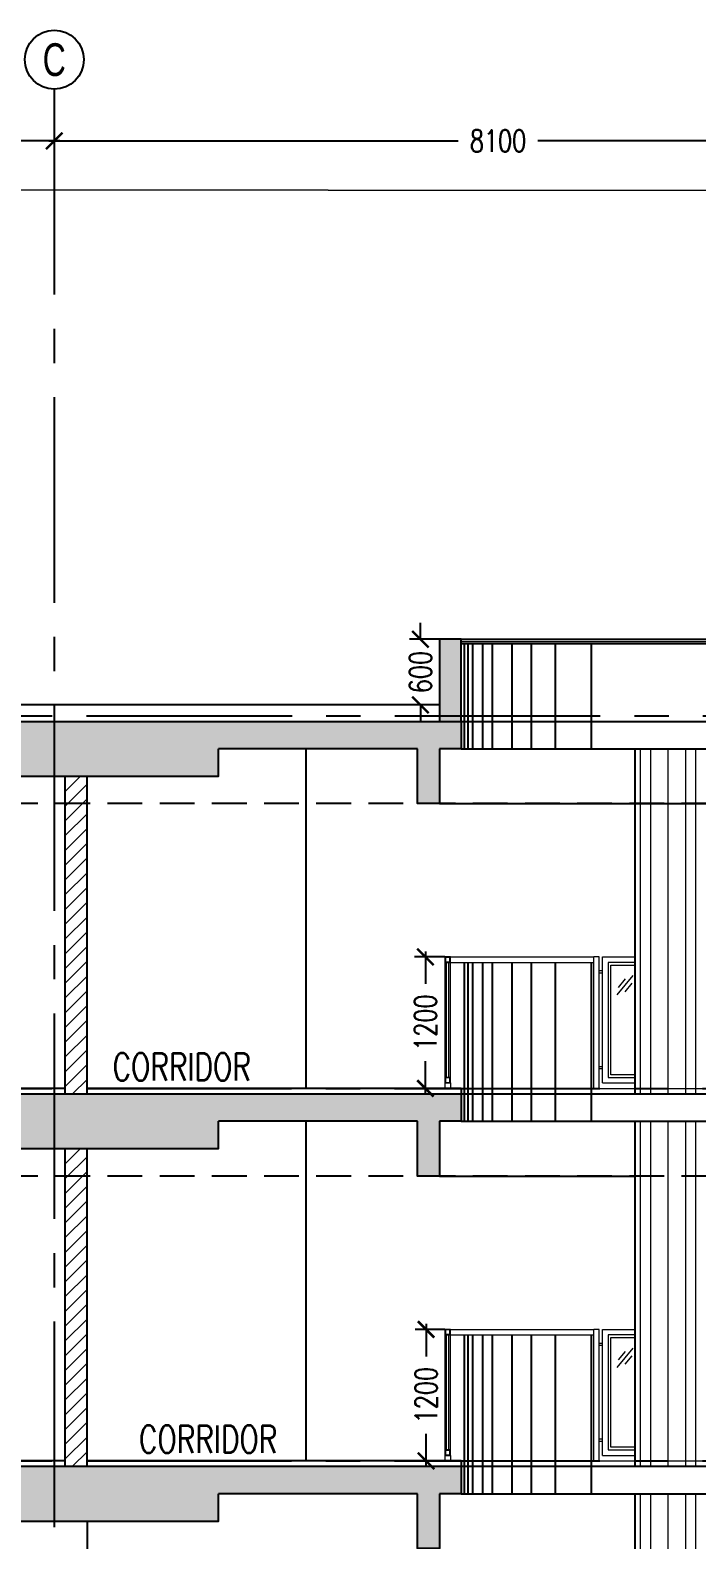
# Model space of a CAD drawing. Extents: x -3644356 to -3532817, y -18707075 to -18638610.
# Drawn here: x -3607047 to -3600963, y -18687354 to -18673575 of the extents above; entities that cross this region are included whole.
import ezdxf
from ezdxf.enums import TextEntityAlignment as Align

# ---------------------------------------------------------------- set-up
doc = ezdxf.new("R2010")
doc.units = 0
doc.header["$LTSCALE"] = 0.5
doc.header["$PDMODE"] = 3
for name, pattern in [('CENTER2', [1.125, 0.75, -0.125, 0.125, -0.125]), ('CONTINULUS', [0]), ('DASHED', [19.05, 12.7, -6.35])]:
    doc.linetypes.add(name, pattern=pattern)
for name, color, linetype, lineweight in [('A- GLAZING', 5, 'Continuous', 9), ('A-ELE 04', 6, 'Continuous', 9), ('A-ELE 07', 8, 'Continuous', 9), ('A-PARAPET WALL', 4, 'Continuous', 25), ('A-RAILING', 3, 'Continuous', 9), ('A-WALL HATCH', 8, 'Continuous', 9)]:
    doc.layers.add(name, color=color, linetype=linetype, lineweight=lineweight)
for name, color, linetype in [('A-BEAM AND SLAB', 7, 'Continuous'), ('A-BEAM HATCH', 252, 'Continuous'), ('A-DIMS', 1, 'Continuous'), ('A-ELE 02', 4, 'Continuous'), ('A-GRIDTXT', 1, 'Continuous'), ('A-PODIUM LYT ARCH', 85, 'Continuous'), ('A-SETBACK', 2, 'DASHED'), ('A-TXTROOM', 3, 'Continuous'), ('A-WALL', 2, 'Continuous'), ('S-GRID', 252, 'CENTER2')]:
    doc.layers.add(name, color=color, linetype=linetype)
doc.styles.add('ARIAL-GRID', font='arial.ttf', dxfattribs={"width": 0.7, "height": 15})
doc.styles.add('ROMANS', font='romans.shx', dxfattribs={"width": 0.75})
doc.dimstyles.new('DIMM-100', dxfattribs={"dimscale": 100, "dimtxt": 2, "dimasz": 1.5, "dimexe": 1, "dimexo": 0, "dimgap": 1, "dimtad": 0, "dimdec": 0, "dimzin": 0, "dimdsep": 46, "dimtxsty": 'ROMANS', "dimblk": 'ARCHTICK', "dimcen": 1.5, "dimdle": 0.5, "dimclrd": 8, "dimclre": 8, "dimclrt": 4, "dimazin": 0, "dimtfac": 1, "dimtdec": 0, "dimtix": 1, "dimtofl": 0, "dimtmove": 2, "dimatfit": 3, "dimldrblk": 'DOT', "dimfxl": 0, "dimtolj": 1, "dimtzin": 0, "dimarcsym": 0})

# ---------------------------------------------------------------- blocks, each defined once
blk = doc.blocks.new('_ArchTick')
at = {"color": 0, "linetype": 'ByBlock', "const_width": 0.15}
blk.add_lwpolyline([(-0.5, -0.5), (0.5, 0.5)], dxfattribs=at)
blk = doc.blocks.new('*D104')
at = {"layer": 'A-BEAM AND SLAB', "color": 8, "lineweight": -2, "transparency": 16777216}
for p, q in [((-3603485, -18679134), (-3603485, -18678984)), ((-3603312, -18679134), (-3603585, -18679134)), ((-3603312, -18679734), (-3603585, -18679734)), ((-3603485, -18679734), (-3603485, -18679884))]:
    blk.add_line(p, q, dxfattribs=at)
at = {"layer": 'Defpoints', "color": 0, "transparency": 16777216}
for p in [(-3603485, -18679134), (-3603312, -18679134), (-3603312, -18679734)]:
    blk.add_point(p, dxfattribs=at)
at = {"layer": 'A-BEAM AND SLAB', "color": 8, "lineweight": -2, "transparency": 16777216, "xscale": 150, "yscale": 150, "zscale": 150}
for p, rotation in [((-3603485, -18679134), 270), ((-3603485, -18679734), 90)]:
    blk.add_blockref('_ArchTick', p, dxfattribs=dict(at, rotation=rotation))
at = {"layer": 'A-BEAM AND SLAB', "color": 4, "transparency": 16777216, "insert": (-3603485, -18679434), "char_height": 200, "attachment_point": 5, "rotation": 90, "style": 'ROMANS'}
blk.add_mtext('\\A1;600', dxfattribs=at)
blk = doc.blocks.new('_Dot')
at = {"color": 0, "linetype": 'ByBlock', "lineweight": -2}
blk.add_line((-0.5, 0), (-1, 0), dxfattribs=at)
at = {"color": 0, "linetype": 'ByBlock', "const_width": 0.5}
blk.add_lwpolyline([(-0.25, 0, 1), (0.25, 0, 1)], format="xyb", close=True, dxfattribs=at)
blk = doc.blocks.new('*D106')
at = {"layer": 'A-BEAM AND SLAB', "color": 8, "lineweight": -2, "transparency": 16777216}
for p, q in [((-3603262, -18682034), (-3603540, -18682034)), ((-3603440, -18681984), (-3603440, -18682280)), ((-3603440, -18683284), (-3603440, -18682987)), ((-3603262, -18683234), (-3603540, -18683234))]:
    blk.add_line(p, q, dxfattribs=at)
at = {"layer": 'Defpoints', "color": 0, "transparency": 16777216}
for p in [(-3603440, -18682034), (-3603262, -18682034), (-3603262, -18683234)]:
    blk.add_point(p, dxfattribs=at)
at = {"layer": 'A-BEAM AND SLAB', "color": 8, "lineweight": -2, "transparency": 16777216, "xscale": 150, "yscale": 150, "zscale": 150}
for p, rotation in [((-3603440, -18682034), 90), ((-3603440, -18683234), 270)]:
    blk.add_blockref('_ArchTick', p, dxfattribs=dict(at, rotation=rotation))
at = {"layer": 'A-BEAM AND SLAB', "color": 4, "transparency": 16777216, "insert": (-3603440, -18682634), "char_height": 200, "attachment_point": 5, "rotation": 90, "style": 'ROMANS'}
blk.add_mtext('\\A1;1200', dxfattribs=at)
blk = doc.blocks.new('*D107')
at = {"layer": 'A-BEAM AND SLAB', "color": 8, "lineweight": -2, "transparency": 16777216}
for p, q in [((-3603434, -18685384), (-3603434, -18685680)), ((-3603262, -18685434), (-3603534, -18685434)), ((-3603434, -18686684), (-3603434, -18686387)), ((-3603262, -18686634), (-3603534, -18686634))]:
    blk.add_line(p, q, dxfattribs=at)
at = {"layer": 'Defpoints', "color": 0, "transparency": 16777216}
for p in [(-3603434, -18685434), (-3603262, -18685434), (-3603262, -18686634)]:
    blk.add_point(p, dxfattribs=at)
at = {"layer": 'A-BEAM AND SLAB', "color": 8, "lineweight": -2, "transparency": 16777216, "xscale": 150, "yscale": 150, "zscale": 150}
for p, rotation in [((-3603434, -18685434), 90), ((-3603434, -18686634), 270)]:
    blk.add_blockref('_ArchTick', p, dxfattribs=dict(at, rotation=rotation))
at = {"layer": 'A-BEAM AND SLAB', "color": 4, "transparency": 16777216, "insert": (-3603434, -18686034), "char_height": 200, "attachment_point": 5, "rotation": 90, "style": 'ROMANS'}
blk.add_mtext('\\A1;1200', dxfattribs=at)
blk = doc.blocks.new('GRNO')
at = {"layer": 'A-GRIDTXT', "color": 8}
blk.add_circle((0, 0), 450, dxfattribs=at)
at = {"layer": 'A-GRIDTXT', "style": 'ARIAL-GRID', "width": 0.7}
blk.add_attdef('01', text='', height=350, dxfattribs=at).set_placement((0, 0), align=Align.MIDDLE_CENTER)
blk = doc.blocks.new('*D125')
at = {"layer": 'A-BEAM AND SLAB', "color": 8, "lineweight": -2, "transparency": 16777216}
for p, q in [((-3614927, -18674399), (-3614927, -18674685)), ((-3606827, -18674353), (-3606827, -18674685))]:
    blk.add_line(p, q, dxfattribs=at)
at = {"layer": 'A-BEAM AND SLAB', "color": 8, "linetype": 'CONTINULUS', "lineweight": -2, "transparency": 16777216}
for p, q in [((-3614977, -18674585), (-3611241, -18674585)), ((-3606777, -18674585), (-3610513, -18674585))]:
    blk.add_line(p, q, dxfattribs=at)
at = {"layer": 'Defpoints', "color": 0, "transparency": 16777216}
for p in [(-3614927, -18674399), (-3606827, -18674353), (-3606827, -18674585)]:
    blk.add_point(p, dxfattribs=at)
at = {"layer": 'A-BEAM AND SLAB', "color": 8, "lineweight": -2, "transparency": 16777216, "xscale": 150, "yscale": 150, "zscale": 150, "rotation": 180}
blk.add_blockref('_ArchTick', (-3614927, -18674585), dxfattribs=at)
at = {"layer": 'A-BEAM AND SLAB', "color": 8, "lineweight": -2, "transparency": 16777216, "xscale": 150, "yscale": 150, "zscale": 150}
blk.add_blockref('_ArchTick', (-3606827, -18674585), dxfattribs=at)
at = {"layer": 'A-BEAM AND SLAB', "color": 4, "transparency": 16777216, "insert": (-3610877, -18674585), "char_height": 200, "attachment_point": 5, "style": 'ROMANS'}
blk.add_mtext('\\A1;8100', dxfattribs=at)
blk = doc.blocks.new('*D126')
at = {"layer": 'A-BEAM AND SLAB', "color": 8, "lineweight": -2, "transparency": 16777216}
for p, q in [((-3606827, -18674399), (-3606827, -18674685)), ((-3598727, -18674353), (-3598727, -18674685))]:
    blk.add_line(p, q, dxfattribs=at)
at = {"layer": 'A-BEAM AND SLAB', "color": 8, "linetype": 'CONTINULUS', "lineweight": -2, "transparency": 16777216}
for p, q in [((-3606877, -18674585), (-3603141, -18674585)), ((-3598677, -18674585), (-3602413, -18674585))]:
    blk.add_line(p, q, dxfattribs=at)
at = {"layer": 'Defpoints', "color": 0, "transparency": 16777216}
for p in [(-3606827, -18674399), (-3598727, -18674353), (-3598727, -18674585)]:
    blk.add_point(p, dxfattribs=at)
at = {"layer": 'A-BEAM AND SLAB', "color": 8, "lineweight": -2, "transparency": 16777216, "xscale": 150, "yscale": 150, "zscale": 150, "rotation": 180}
blk.add_blockref('_ArchTick', (-3606827, -18674585), dxfattribs=at)
at = {"layer": 'A-BEAM AND SLAB', "color": 8, "lineweight": -2, "transparency": 16777216, "xscale": 150, "yscale": 150, "zscale": 150}
blk.add_blockref('_ArchTick', (-3598727, -18674585), dxfattribs=at)
at = {"layer": 'A-BEAM AND SLAB', "color": 4, "transparency": 16777216, "insert": (-3602777, -18674585), "char_height": 200, "attachment_point": 5, "style": 'ROMANS'}
blk.add_mtext('\\A1;8100', dxfattribs=at)

msp = doc.modelspace()

# ---------------------------------------------------------------- hatches: boundary and pattern name
at = {"layer": 'A-BEAM HATCH'}
h = msp.add_hatch(color=256, dxfattribs=at)
h.dxf.hatch_style = 1
h.paths.add_polyline_path([(-3603112.1, -18679133.7), (-3603312.1, -18679133.7), (-3603312.1, -18679883.7), (-3603112.1, -18679883.7)])
h = msp.add_hatch(color=256, dxfattribs=at)
h.dxf.hatch_style = 1
h.paths.add_polyline_path([(-3623677.1, -18679883.7), (-3623877.1, -18679883.7), (-3623877.1, -18680133.7), (-3623677.1, -18680133.7)], flags=17)
h.paths.add_polyline_path([(-3608527.1, -18680133.7), (-3608727.1, -18680133.7), (-3608727.1, -18679883.7), (-3614627.1, -18679883.7), (-3614627.1, -18680133.7), (-3614827.1, -18680133.7), (-3614827.1, -18679883.7), (-3623677.1, -18679883.7), (-3623677.1, -18680133.7), (-3623877.1, -18680133.7), (-3623877.1, -18680633.7), (-3623677.1, -18680633.7), (-3623677.1, -18680133.7), (-3614827.1, -18680133.7), (-3614627.1, -18680133.7), (-3608727.1, -18680133.7)])
h.paths.add_polyline_path([(-3614627.1, -18679883.7), (-3614827.1, -18679883.7), (-3614827.1, -18680133.7), (-3614627.1, -18680133.7)], flags=17)
h.paths.add_polyline_path([(-3603112.1, -18679883.7), (-3608727.1, -18679883.7), (-3608727.1, -18680133.7), (-3603112.1, -18680133.7)])
h.paths.add_polyline_path([(-3603312.1, -18680133.7), (-3603512.1, -18680133.7), (-3603512.1, -18680633.7), (-3603312.1, -18680633.7)])
h.paths.add_polyline_path([(-3590526.2, -18680385.3), (-3590726.2, -18680385.3), (-3590726.2, -18680633.7), (-3590526.2, -18680633.7)])
h.paths.add_polyline_path([(-3584327.1, -18679883.7), (-3587127.1, -18679883.7), (-3587127.1, -18680133.7), (-3584327.1, -18680133.7)])
h.paths.add_polyline_path([(-3589127.1, -18680383.7), (-3589127.1, -18680133.7), (-3587127.1, -18680133.7), (-3587127.1, -18679883.7), (-3590927.1, -18679883.7), (-3590927.1, -18680133.7), (-3590726.2, -18680133.7), (-3590726.2, -18680383.7)])
h.paths.add_polyline_path([(-3586127.1, -18680133.7), (-3586127.1, -18680383.7), (-3584327.1, -18680383.7), (-3584327.1, -18680133.7)])
h = msp.add_hatch(color=256, dxfattribs=at)
h.dxf.hatch_style = 1
h.paths.add_polyline_path([(-3605329.2, -18680133.7), (-3608329.2, -18680133.7), (-3608329.2, -18680383.7), (-3605329.2, -18680383.7)])
h = msp.add_hatch(color=256, dxfattribs=at)
h.dxf.hatch_style = 1
h.paths.add_polyline_path([(-3623677.1, -18683283.8), (-3623877.1, -18683283.8), (-3623877.1, -18683533.8), (-3623677.1, -18683533.8)], flags=17)
h.paths.add_polyline_path([(-3608527.1, -18683533.8), (-3608727.1, -18683533.8), (-3608727.1, -18683283.8), (-3614627.1, -18683283.8), (-3614627.1, -18683533.8), (-3614827.1, -18683533.8), (-3614827.1, -18683283.8), (-3623677.1, -18683283.8), (-3623677.1, -18683533.8), (-3623877.1, -18683533.8), (-3623877.1, -18684033.8), (-3623677.1, -18684033.8), (-3623677.1, -18683533.8), (-3614827.1, -18683533.8), (-3614627.1, -18683533.8), (-3608727.1, -18683533.8)])
h.paths.add_polyline_path([(-3614627.1, -18683283.8), (-3614827.1, -18683283.8), (-3614827.1, -18683533.8), (-3614627.1, -18683533.8)], flags=17)
h.paths.add_polyline_path([(-3603112.1, -18683283.8), (-3608727.1, -18683283.8), (-3608727.1, -18683533.8), (-3603112.1, -18683533.8)])
h.paths.add_polyline_path([(-3603312.1, -18683533.8), (-3603512.1, -18683533.8), (-3603512.1, -18684033.8), (-3603312.1, -18684033.8)])
h.paths.add_polyline_path([(-3590526.2, -18683785.4), (-3590726.2, -18683785.4), (-3590726.2, -18684033.8), (-3590526.2, -18684033.8)])
h.paths.add_polyline_path([(-3584327.1, -18683283.8), (-3587127.1, -18683283.8), (-3587127.1, -18683533.8), (-3584327.1, -18683533.8)])
h.paths.add_polyline_path([(-3589127.1, -18683783.8), (-3589127.1, -18683533.8), (-3587127.1, -18683533.8), (-3587127.1, -18683283.8), (-3590926.7, -18683283.8), (-3590926.7, -18683533.8), (-3590726.2, -18683533.8), (-3590726.2, -18683783.8)])
h.paths.add_polyline_path([(-3586127.1, -18683533.8), (-3586127.1, -18683783.8), (-3584327.1, -18683783.8), (-3584327.1, -18683533.8)])
h = msp.add_hatch(color=256, dxfattribs=at)
h.dxf.hatch_style = 1
h.paths.add_polyline_path([(-3605329.2, -18683533.8), (-3608329.2, -18683533.8), (-3608329.2, -18683783.8), (-3605329.2, -18683783.8)])
h = msp.add_hatch(color=256, dxfattribs=at)
h.dxf.hatch_style = 1
h.paths.add_polyline_path([(-3623677.1, -18686683.8), (-3623877.1, -18686683.8), (-3623877.1, -18686933.8), (-3623677.1, -18686933.8)], flags=17)
h.paths.add_polyline_path([(-3608527.1, -18686933.8), (-3608727.1, -18686933.8), (-3608727.1, -18686683.8), (-3614627.1, -18686683.8), (-3614627.1, -18686933.8), (-3614827.1, -18686933.8), (-3614827.1, -18686683.8), (-3623677.1, -18686683.8), (-3623677.1, -18686933.8), (-3623877.1, -18686933.8), (-3623877.1, -18687433.8), (-3623677.1, -18687433.8), (-3623677.1, -18686933.8), (-3614827.1, -18686933.8), (-3614627.1, -18686933.8), (-3608727.1, -18686933.8), (-3608727.1, -18687283.8), (-3608527.1, -18687283.8)])
h.paths.add_polyline_path([(-3614627.1, -18686683.8), (-3614827.1, -18686683.8), (-3614827.1, -18686933.8), (-3614627.1, -18686933.8)], flags=17)
h.paths.add_polyline_path([(-3603112.1, -18686683.8), (-3608727.1, -18686683.8), (-3608727.1, -18686933.8), (-3603112.1, -18686933.8)])
h.paths.add_polyline_path([(-3603312.1, -18686933.8), (-3603512.1, -18686933.8), (-3603512.1, -18687433.8), (-3603312.1, -18687433.8)])
h.paths.add_polyline_path([(-3590526.2, -18687185.4), (-3590726.2, -18687185.4), (-3590726.2, -18687433.8), (-3590526.2, -18687433.8)])
h.paths.add_polyline_path([(-3584327.1, -18686683.8), (-3587127.1, -18686683.8), (-3587127.1, -18686933.8), (-3584327.1, -18686933.8)])
h.paths.add_polyline_path([(-3589127.1, -18687183.8), (-3589127.1, -18686933.8), (-3587127.1, -18686933.8), (-3587127.1, -18686683.8), (-3590926.7, -18686683.8), (-3590926.7, -18686933.8), (-3590726.2, -18686933.8), (-3590726.2, -18687183.8)])
h.paths.add_polyline_path([(-3586927.1, -18686933.8), (-3586927.1, -18687283.8), (-3584327.1, -18687283.8), (-3584327.1, -18686933.8)])
h = msp.add_hatch(color=256, dxfattribs=at)
h.dxf.hatch_style = 1
h.paths.add_polyline_path([(-3605329.2, -18686933.8), (-3608527.1, -18686933.8), (-3608527.1, -18687183.8), (-3605329.2, -18687183.8)])
at = {"layer": 'A-WALL HATCH'}
h = msp.add_hatch(dxfattribs=at)
h.set_pattern_fill('ANSI31', color=256, scale=30, angle=180)
h.set_pattern_definition([(225, (18600, -21034.56), (67.3519209, -67.3519209), [])])
h.paths.add_polyline_path([(-3606527.1, -18680383.8), (-3606727.1, -18680383.8), (-3606727.1, -18683283.8), (-3606527.1, -18683283.8)])
h = msp.add_hatch(dxfattribs=at)
h.set_pattern_fill('ANSI31', color=256, scale=30, angle=180)
h.set_pattern_definition([(225, (18600, -24434.56), (67.3519209, -67.3519209), [])])
h.paths.add_polyline_path([(-3606527.1, -18683783.8), (-3606727.1, -18683783.8), (-3606727.1, -18686683.8), (-3606527.1, -18686683.8)])

# ---------------------------------------------------------------- linework, layer by layer
at = {"layer": 'A- GLAZING'}
msp.add_line((-3603112.1, -18679153.7), (-3590927.1, -18679153.7), dxfattribs=at)
at = {"layer": 'A-BEAM AND SLAB'}
for points in [[(-3603112.1, -18679883.7), (-3603112.1, -18679133.7), (-3603312.1, -18679133.7), (-3603312.1, -18679883.7)], [(-3608727.1, -18679883.7), (-3608727.1, -18679883.7), (-3603112.1, -18679883.7), (-3603112.1, -18680133.7), (-3603312.1, -18680133.7)], [(-3608329.2, -18680133.7), (-3608329.2, -18680383.7), (-3605329.2, -18680383.7), (-3605329.2, -18680133.7)], [(-3603512.1, -18680133.7), (-3605329.2, -18680133.7)], [(-3603312.1, -18680133.7), (-3603312.1, -18680633.7), (-3603512.1, -18680633.7), (-3603512.1, -18680133.7)], [(-3608727.1, -18683283.8), (-3608727.1, -18683283.8), (-3603112.1, -18683283.8), (-3603112.1, -18683533.8), (-3603312.1, -18683533.8)], [(-3608329.2, -18683533.8), (-3608329.2, -18683783.8), (-3605329.2, -18683783.8), (-3605329.2, -18683533.8)], [(-3603512.1, -18683533.8), (-3605329.2, -18683533.8)], [(-3603312.1, -18683533.8), (-3603312.1, -18684033.8), (-3603512.1, -18684033.8), (-3603512.1, -18683533.8)], [(-3608727.1, -18686683.8), (-3608727.1, -18686683.8), (-3603112.1, -18686683.8), (-3603112.1, -18686933.8), (-3603312.1, -18686933.8)], [(-3608527.1, -18687183.8), (-3605329.2, -18687183.8), (-3605329.2, -18686933.8)], [(-3603512.1, -18686933.8), (-3605329.2, -18686933.8)], [(-3603312.1, -18686933.8), (-3603312.1, -18687433.8), (-3603512.1, -18687433.8), (-3603512.1, -18686933.8)]]:
    msp.add_lwpolyline(points, dxfattribs=at)
at = {"layer": 'A-DIMS'}
for p, q in [((-3603312.1, -18679733.7), (-3623677.1, -18679733.7)), ((-3603112.1, -18679883.7), (-3590927.1, -18679883.7)), ((-3603112.1, -18680133.7), (-3590927.1, -18680133.7)), ((-3603312.1, -18680633.7), (-3590926.7, -18680633.7)), ((-3606727.1, -18683233.8), (-3612627.1, -18683233.8)), ((-3603112.1, -18683233.8), (-3606527.1, -18683233.8)), ((-3603112.1, -18683233.8), (-3603112.1, -18683283.8)), ((-3603112.1, -18683283.8), (-3590926.7, -18683283.8)), ((-3603112.1, -18683533.8), (-3590926.7, -18683533.8)), ((-3603312.1, -18684033.8), (-3601526.7, -18684033.8)), ((-3606727.1, -18686633.8), (-3612627.1, -18686633.8)), ((-3603112.1, -18686633.8), (-3606527.1, -18686633.8)), ((-3603112.1, -18686633.8), (-3603112.1, -18686683.8)), ((-3603112.1, -18686683.8), (-3590926.7, -18686683.8)), ((-3603112.1, -18686933.8), (-3590926.7, -18686933.8))]:
    msp.add_line(p, q, dxfattribs=at)
at = {"layer": 'A-ELE 02', "color": 8}
for p, q in [((-3603084.7, -18679173.7), (-3603084.7, -18680133.7)), ((-3603051.7, -18679173.7), (-3603051.7, -18680133.7)), ((-3603010.8, -18679173.7), (-3603010.8, -18680133.7)), ((-3602919.4, -18679173.7), (-3602919.4, -18680133.7)), ((-3602831.8, -18679173.7), (-3602831.8, -18680133.7)), ((-3602650.8, -18679173.7), (-3602650.8, -18680133.7)), ((-3602475.7, -18679173.7), (-3602475.7, -18680133.7)), ((-3602255.9, -18679173.7), (-3602255.9, -18680133.7)), ((-3601927.1, -18679173.7), (-3601927.1, -18680133.7)), ((-3603084.7, -18682083.8), (-3603084.7, -18683283.8)), ((-3603051.7, -18682083.8), (-3603051.7, -18683283.8)), ((-3603010.8, -18682083.8), (-3603010.8, -18683283.8)), ((-3602919.4, -18682083.8), (-3602919.4, -18683283.8)), ((-3602831.8, -18682083.8), (-3602831.8, -18683283.8)), ((-3602650.8, -18682083.8), (-3602650.8, -18683283.8)), ((-3602475.7, -18682083.8), (-3602475.7, -18683283.8)), ((-3602255.9, -18682083.8), (-3602255.9, -18683283.8)), ((-3601927.1, -18682083.8), (-3601927.1, -18683283.8)), ((-3603084.7, -18683283.8), (-3603084.7, -18683533.8)), ((-3603051.7, -18683283.8), (-3603051.7, -18683533.8)), ((-3603010.8, -18683283.8), (-3603010.8, -18683533.8)), ((-3602919.4, -18683283.8), (-3602919.4, -18683533.8)), ((-3602831.8, -18683283.8), (-3602831.8, -18683533.8)), ((-3602650.8, -18683283.8), (-3602650.8, -18683533.8)), ((-3602475.7, -18683283.8), (-3602475.7, -18683533.8)), ((-3602255.9, -18683283.8), (-3602255.9, -18683533.8)), ((-3601927.1, -18683283.8), (-3601927.1, -18683533.8)), ((-3603084.7, -18685483.8), (-3603084.7, -18686683.8)), ((-3603051.7, -18685483.8), (-3603051.7, -18686683.8)), ((-3603010.8, -18685483.8), (-3603010.8, -18686683.8)), ((-3602919.4, -18685483.8), (-3602919.4, -18686683.8)), ((-3602831.8, -18685483.8), (-3602831.8, -18686683.8)), ((-3602650.8, -18685483.8), (-3602650.8, -18686683.8)), ((-3602475.7, -18685483.8), (-3602475.7, -18686683.8)), ((-3602255.9, -18685483.8), (-3602255.9, -18686683.8)), ((-3601927.1, -18685483.8), (-3601927.1, -18686683.8)), ((-3603084.7, -18686683.8), (-3603084.7, -18686933.8)), ((-3603051.7, -18686683.8), (-3603051.7, -18686933.8)), ((-3603010.8, -18686683.8), (-3603010.8, -18686933.8)), ((-3602919.4, -18686683.8), (-3602919.4, -18686933.8)), ((-3602831.8, -18686683.8), (-3602831.8, -18686933.8)), ((-3602650.8, -18686683.8), (-3602650.8, -18686933.8)), ((-3602475.7, -18686683.8), (-3602475.7, -18686933.8)), ((-3602255.9, -18686683.8), (-3602255.9, -18686933.8)), ((-3601927.1, -18686683.8), (-3601927.1, -18686933.8))]:
    msp.add_line(p, q, dxfattribs=at)
at = {"layer": 'A-ELE 02'}
for p, q in [((-3604527.1, -18683233.8), (-3604527.1, -18680133.8)), ((-3604527.1, -18686633.8), (-3604527.1, -18683533.8)), ((-3606527.1, -18687183.8), (-3606527.1, -18690433.8))]:
    msp.add_line(p, q, dxfattribs=at)
for points in [[(-3601526.7, -18683283.8), (-3601526.7, -18680133.8)], [(-3601526.7, -18686683.8), (-3601526.7, -18683533.8)], [(-3601526.7, -18690483.8), (-3601526.7, -18686933.8)]]:
    msp.add_lwpolyline(points, dxfattribs=at)
at = {"layer": 'A-ELE 04'}
for q in [(-3609927.1, -18675033.7), (-3600827.1, -18675033.7)]:
    msp.add_line((-3604326.8, -18675033.7), q, dxfattribs=at)
at = {"layer": 'A-ELE 07'}
for p, q in [((-3601479.5, -18680133.8), (-3601479.5, -18683283.8)), ((-3601386, -18680133.8), (-3601386, -18683283.8)), ((-3601226.9, -18680133.8), (-3601226.9, -18683283.8)), ((-3601067.7, -18680133.8), (-3601067.7, -18683283.8)), ((-3600974.2, -18680133.8), (-3600974.2, -18683283.8)), ((-3603262.1, -18682083.8), (-3603262.1, -18683133.8)), ((-3603212.1, -18683133.8), (-3603212.1, -18682083.8)), ((-3601690.3, -18682381.5), (-3601543.6, -18682204)), ((-3601678.2, -18682312.6), (-3601612.6, -18682235)), ((-3601617.8, -18682352.2), (-3601552.3, -18682274.6)), ((-3603262.1, -18683183.8), (-3603262.1, -18683233.8)), ((-3603212.1, -18683183.8), (-3603212.1, -18683233.8)), ((-3603112.1, -18683233.8), (-3590926.7, -18683233.8)), ((-3601479.5, -18683533.8), (-3601479.5, -18686683.8)), ((-3601386, -18683533.8), (-3601386, -18686683.8)), ((-3601226.9, -18683533.8), (-3601226.9, -18686683.8)), ((-3601067.7, -18683533.8), (-3601067.7, -18686683.8)), ((-3600974.2, -18683533.8), (-3600974.2, -18686683.8)), ((-3603262.1, -18685483.8), (-3603262.1, -18686533.8)), ((-3603212.1, -18686533.8), (-3603212.1, -18685483.8)), ((-3601690.3, -18685781.5), (-3601543.6, -18685604)), ((-3601678.2, -18685712.6), (-3601612.6, -18685635)), ((-3601617.8, -18685752.2), (-3601552.3, -18685674.6)), ((-3603262.1, -18686583.8), (-3603262.1, -18686633.8)), ((-3603212.1, -18686583.8), (-3603212.1, -18686633.8)), ((-3603112.1, -18686633.8), (-3590926.7, -18686633.8)), ((-3601479.5, -18686933.8), (-3601479.5, -18690483.8)), ((-3601386, -18686933.8), (-3601386, -18690483.8)), ((-3601226.9, -18686933.8), (-3601226.9, -18690483.8)), ((-3601067.7, -18686933.8), (-3601067.7, -18690483.8)), ((-3600974.2, -18686933.8), (-3600974.2, -18690483.8))]:
    msp.add_line(p, q, dxfattribs=at)
for points in [[(-3601526.7, -18683108.8), (-3601747.8, -18683108.8), (-3601747.8, -18682108.8), (-3601526.7, -18682108.8)], [(-3601526.7, -18686508.8), (-3601747.8, -18686508.8), (-3601747.8, -18685508.8), (-3601526.7, -18685508.8)]]:
    msp.add_lwpolyline(points, dxfattribs=at)
at = {"layer": 'A-PARAPET WALL'}
for p, q in [((-3603112.1, -18679133.7), (-3590927.1, -18679133.7)), ((-3603112.1, -18679173.7), (-3590927.1, -18679173.7))]:
    msp.add_line(p, q, dxfattribs=at)
at = {"layer": 'A-RAILING', "color": 5}
for p, q in [((-3603247.1, -18683133.8), (-3603247.1, -18682083.8)), ((-3603227.1, -18683133.8), (-3603227.1, -18682083.8)), ((-3603247.1, -18686533.8), (-3603247.1, -18685483.8)), ((-3603227.1, -18686533.8), (-3603227.1, -18685483.8))]:
    msp.add_line(p, q, dxfattribs=at)
at = {"layer": 'A-RAILING'}
for p, q in [((-3603212.1, -18682033.8), (-3601902.8, -18682033.8)), ((-3603212.1, -18682083.8), (-3601902.8, -18682083.8)), ((-3601902.8, -18683233.8), (-3601902.8, -18682033.8)), ((-3601852.8, -18682033.8), (-3601902.8, -18682033.8)), ((-3601852.8, -18683233.8), (-3601852.8, -18682033.8)), ((-3601822.8, -18683183.8), (-3601822.8, -18682033.8)), ((-3601822.8, -18682033.8), (-3601526.7, -18682033.8)), ((-3601526.7, -18682083.8), (-3601772.8, -18682083.8)), ((-3601772.8, -18682083.8), (-3601772.8, -18683133.8)), ((-3601822.8, -18682161.2), (-3601852.8, -18682161.2)), ((-3601822.8, -18682181.2), (-3601852.8, -18682181.2)), ((-3601822.8, -18683036.4), (-3601852.8, -18683036.4)), ((-3601822.8, -18683056.4), (-3601852.8, -18683056.4)), ((-3601822.8, -18683183.8), (-3601526.7, -18683183.8)), ((-3601772.8, -18683133.8), (-3601526.7, -18683133.8)), ((-3603212.1, -18685433.8), (-3601902.8, -18685433.8)), ((-3603212.1, -18685483.8), (-3601902.8, -18685483.8)), ((-3601902.8, -18686633.8), (-3601902.8, -18685433.8)), ((-3601852.8, -18685433.8), (-3601902.8, -18685433.8)), ((-3601852.8, -18686633.8), (-3601852.8, -18685433.8)), ((-3601822.8, -18685561.2), (-3601852.8, -18685561.2)), ((-3601822.8, -18686583.8), (-3601822.8, -18685433.8)), ((-3601822.8, -18685433.8), (-3601526.7, -18685433.8)), ((-3601526.7, -18685483.8), (-3601772.8, -18685483.8)), ((-3601772.8, -18685483.8), (-3601772.8, -18686533.8)), ((-3601822.8, -18685581.2), (-3601852.8, -18685581.2)), ((-3601822.8, -18686436.4), (-3601852.8, -18686436.4)), ((-3601822.8, -18686456.4), (-3601852.8, -18686456.4)), ((-3601822.8, -18686583.8), (-3601526.7, -18686583.8)), ((-3601772.8, -18686533.8), (-3601526.7, -18686533.8))]:
    msp.add_line(p, q, dxfattribs=at)
for points in [[(-3603262.1, -18682083.8), (-3603212.1, -18682083.8), (-3603212.1, -18682033.8), (-3603262.1, -18682033.8)], [(-3603257.1, -18682078.8), (-3603217.1, -18682078.8), (-3603217.1, -18682038.8), (-3603257.1, -18682038.8)], [(-3603262.1, -18683183.8), (-3603212.1, -18683183.8), (-3603212.1, -18683133.8), (-3603262.1, -18683133.8)], [(-3603257.1, -18683178.8), (-3603217.1, -18683178.8), (-3603217.1, -18683138.8), (-3603257.1, -18683138.8)], [(-3603262.1, -18685483.8), (-3603212.1, -18685483.8), (-3603212.1, -18685433.8), (-3603262.1, -18685433.8)], [(-3603257.1, -18685478.8), (-3603217.1, -18685478.8), (-3603217.1, -18685438.8), (-3603257.1, -18685438.8)], [(-3603262.1, -18686583.8), (-3603212.1, -18686583.8), (-3603212.1, -18686533.8), (-3603262.1, -18686533.8)], [(-3603257.1, -18686578.8), (-3603217.1, -18686578.8), (-3603217.1, -18686538.8), (-3603257.1, -18686538.8)]]:
    msp.add_lwpolyline(points, close=True, dxfattribs=at)
at = {"layer": 'A-SETBACK', "color": 8, "lineweight": -2, "ltscale": 50}
for p, q in [((-3582687.1, -18680633.8), (-3627569.3, -18680633.8)), ((-3582687.1, -18684033.8), (-3627569.3, -18684033.8))]:
    msp.add_line(p, q, dxfattribs=at)
at = {"layer": 'A-WALL'}
for p, q in [((-3606727.1, -18683283.8), (-3606727.1, -18680383.8)), ((-3606527.1, -18683283.8), (-3606527.1, -18680383.8)), ((-3606727.1, -18686683.8), (-3606727.1, -18683783.8)), ((-3606527.1, -18686683.8), (-3606527.1, -18683783.8))]:
    msp.add_line(p, q, dxfattribs=at)
at = {"layer": 'S-GRID', "ltscale": 5000}
for p, q in [((-3606827.1, -18674113.1), (-3606827.1, -18700742)), ((-3637469.7, -18679833.7), (-3576280.1, -18679833.7)), ((-3637473.2, -18683233.8), (-3576280.1, -18683233.8)), ((-3637473.2, -18686633.8), (-3576280.1, -18686633.8))]:
    msp.add_line(p, q, dxfattribs=at)

# ---------------------------------------------------------------- block references
at = {"layer": 'A-PODIUM LYT ARCH'}
ref = msp.add_blockref('GRNO', (-3606827.1, -18673844), dxfattribs=dict(at, xscale=0.5979073243647235, yscale=0.5979073243647235, zscale=0.5979073243647235))
ref.add_attrib('01', 'C', dxfattribs={"layer": 'A-GRIDTXT', "height": 299, "style": 'ARIAL-GRID', "width": 0.7}).set_placement((-3606827.1, -18673844), align=Align.MIDDLE_CENTER)

# ---------------------------------------------------------------- texts
at = {"layer": 'A-TXTROOM', "char_height": 250.28, "width": 4809.04, "attachment_point": 1, "style": 'ROMANS'}
for insert in [(-3606295.6, -18682911.5), (-3606054.8, -18686311.5)]:
    msp.add_mtext('CORRIDOR', dxfattribs=dict(at, insert=insert))

# ---------------------------------------------------------------- dimensions: what is measured, and where the dimension line sits
at = {"layer": 'A-BEAM AND SLAB'}
for base, p1, p2, picture, middle in [((-3606827.1, -18674585.3), (-3614927.1, -18674399.2), (-3606827.1, -18674352.8), '*D125', (-3610877.1, -18674585.3)), ((-3598727.1, -18674585.3), (-3606827.1, -18674399.2), (-3598727.1, -18674352.8), '*D126', (-3602777.1, -18674585.3))]:
    dim = msp.add_linear_dim(base=base, p1=p1, p2=p2, dimstyle='DIMM-100', dxfattribs=at)
    dim.commit()
    dim.dimension.update_dxf_attribs({"geometry": picture, "text_midpoint": middle})
for base, p1, p2, picture, middle in [((-3603484.8, -18679133.7), (-3603312.1, -18679733.7), (-3603312.1, -18679133.7), '*D104', (-3603484.8, -18679433.7)), ((-3603439.6, -18682033.8), (-3603262.1, -18683233.8), (-3603262.1, -18682033.8), '*D106', (-3603439.6, -18682633.8)), ((-3603434.1, -18685433.8), (-3603262.1, -18686633.8), (-3603262.1, -18685433.8), '*D107', (-3603434.1, -18686033.8))]:
    dim = msp.add_linear_dim(base=base, p1=p1, p2=p2, angle=90, dimstyle='DIMM-100', dxfattribs=at)
    dim.commit()
    dim.dimension.update_dxf_attribs({"geometry": picture, "text_midpoint": middle})

doc.saveas('drawing.dxf')
